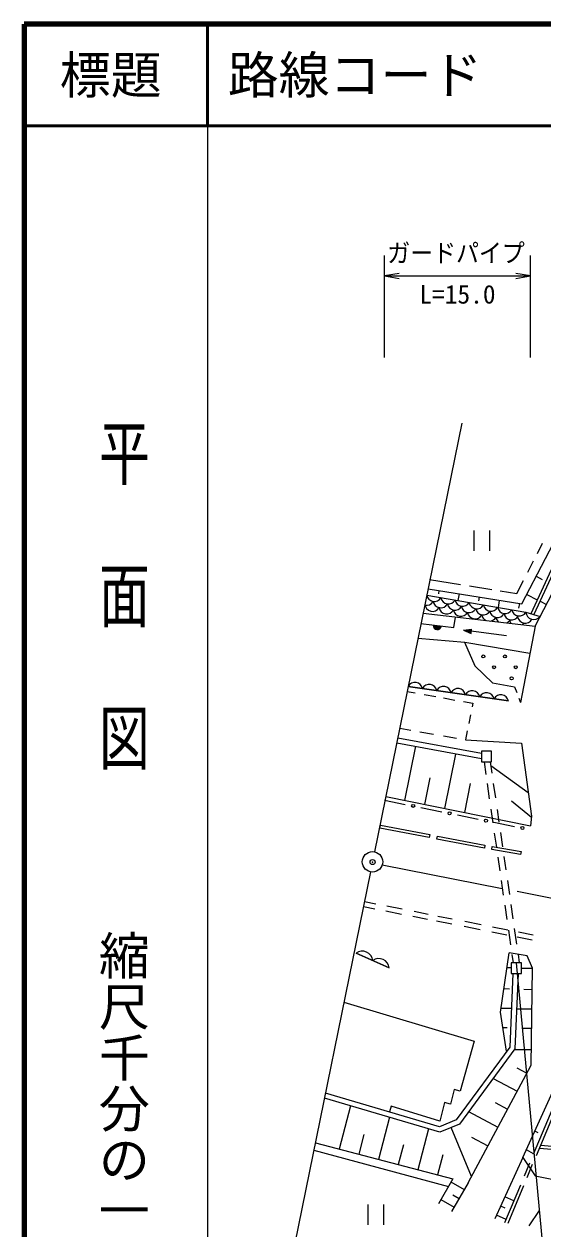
# Model space of a CAD drawing. Units: millimetres, scale not verified. Extents: x 40000 to 680000, y 20000 to 380000.
# Drawn here: x 40000 to 90948, y 261659 to 380000 of the extents above; entities that cross this region are included whole.
import ezdxf
from ezdxf.enums import TextEntityAlignment as Align

# ---------------------------------------------------------------- set-up
doc = ezdxf.new("R2010")
doc.units = ezdxf.units.MM
doc.header["$LTSCALE"] = 1000
doc.header["$PDMODE"] = 32
doc.header["$PDSIZE"] = 500
doc.linetypes.add('CHAIN', pattern=[18.5, 12, -1.5, 3.5, -1.5])
for name, color, linetype, lineweight in [('M-BGD', 7, 'Continuous', 13), ('M-BMK', 2, 'CHAIN', 13), ('M-BMK-SRVR', 3, 'Continuous', 13), ('M-STR-STR3', 7, 'Continuous', 13), ('M-TTL', 7, 'Continuous', 13), ('M-TTL-BAND', 7, 'Continuous', 25), ('M-TTL-LINE', 7, 'Continuous', 50)]:
    doc.layers.add(name, color=color, linetype=linetype, lineweight=lineweight)
doc.layers.add('M-OTRS', color=6, linetype='Continuous')
doc.layers.add('M-TTL-TXT', color=7, linetype='Continuous')
doc.styles.add('@ＭＳ ゴシック', font='')
doc.styles.add('ＭＳ ゴシック', font='')
doc.styles.get('@ＭＳ ゴシック').set_extended_font_data('@MS Gothic')
doc.styles.get('ＭＳ ゴシック').set_extended_font_data('MS Gothic')

# ---------------------------------------------------------------- blocks, each defined once
blk = doc.blocks.new('open_arrow')
at = {"color": 0, "linetype": 'Continuous', "lineweight": -2}
blk.add_lwpolyline([(7.5, 1.25), (0, 0), (7.5, -1.25)], dxfattribs=at)

msp = doc.modelspace()

# ---------------------------------------------------------------- linework, layer by layer
at = {"layer": 'M-BGD'}
for p, q in [((88877, 323044), (93534, 331954)), ((94201, 331721), (89772, 322086)), ((94474, 331596), (90061, 321996)), ((84205, 328263), (84205, 330263)), ((85705, 330263), (85705, 328263)), ((90176, 320850), (95593, 331283)), ((90403, 328008), (90914, 329011)), ((89460, 326162), (90029, 327276)), ((79797, 325449), (82846, 324959)), ((90295, 325758), (90884, 325452)), ((79667, 324531), (88877, 323044)), ((80720, 324043), (80770, 324353)), ((83734, 324816), (85926, 324464)), ((86740, 324333), (88391, 324068)), ((88391, 324068), (89038, 325334)), ((79540, 323909), (89280, 322238)), ((79540, 323909), (89280, 322238)), ((82638, 323378), (82744, 324034)), ((84661, 323354), (84719, 323715)), ((86581, 322701), (86693, 323397)), ((88594, 322621), (88668, 323078)), ((89369, 323985), (90399, 323451)), ((90666, 323312), (91287, 322990)), ((79178, 322130), (90176, 320850)), ((89280, 322238), (90672, 321806)), ((89280, 322238), (90672, 321806)), ((78976, 321133), (82206, 320716)), ((82206, 320716), (82375, 321758)), ((90176, 320850), (88751, 313370)), ((78679, 319675), (83280, 319283)), ((83153, 320458), (83946, 320563)), ((87364, 319908), (83153, 320458)), ((83153, 320458), (83893, 320152)), ((83230, 320426), (83235, 320469)), ((83268, 320410), (83276, 320474)), ((83287, 320402), (83297, 320477)), ((83306, 320394), (83317, 320479)), ((83325, 320387), (83338, 320482)), ((83345, 320379), (83358, 320485)), ((83364, 320371), (83379, 320488)), ((83383, 320363), (83399, 320490)), ((83402, 320355), (83420, 320493)), ((83421, 320347), (83441, 320496)), ((83440, 320339), (83461, 320499)), ((83459, 320331), (83482, 320501)), ((83479, 320323), (83502, 320504)), ((83498, 320315), (83523, 320507)), ((83517, 320307), (83543, 320509)), ((83536, 320300), (83564, 320512)), ((83555, 320292), (83584, 320515)), ((83574, 320284), (83605, 320518)), ((83593, 320276), (83625, 320520)), ((83612, 320268), (83646, 320523)), ((83632, 320260), (83666, 320526)), ((83651, 320252), (83687, 320528)), ((83670, 320244), (83707, 320531)), ((83689, 320236), (83728, 320534)), ((83708, 320228), (83748, 320537)), ((83727, 320221), (83769, 320539)), ((83746, 320213), (83789, 320542)), ((83766, 320205), (83810, 320545)), ((83785, 320197), (83831, 320548)), ((83804, 320189), (83851, 320550)), ((83823, 320181), (83872, 320553)), ((83842, 320173), (83892, 320556)), ((83861, 320165), (83913, 320558)), ((83880, 320157), (83933, 320561)), ((83893, 320152), (83946, 320563)), ((83233, 319291), (84265, 316955)), ((83280, 319283), (89673, 318210)), ((84265, 316955), (86011, 315298)), ((77718, 314946), (87557, 313518)), ((87557, 313518), (77718, 314946)), ((86011, 315298), (88161, 314895)), ((88161, 314895), (88375, 314342)), ((77618, 314457), (78415, 314313)), ((79304, 314152), (80440, 313946)), ((81178, 313812), (82304, 313608)), ((88585, 313800), (88751, 313370)), ((83154, 313454), (84070, 313288)), ((84070, 313288), (84002, 312954)), ((83840, 312160), (83667, 311312)), ((76884, 310847), (77994, 310651)), ((78862, 310498), (80197, 310262)), ((81202, 310085), (82454, 309864)), ((83514, 310566), (83339, 309707)), ((76593, 309417), (84903, 307877)), ((76693, 309907), (84903, 308386)), ((78437, 309076), (77368, 303748)), ((83339, 309707), (88855, 309376)), ((88855, 309376), (89828, 302195)), ((82358, 308289), (81289, 302961)), ((84903, 308581), (84903, 307527)), ((85903, 308581), (84903, 308581)), ((85903, 307527), (85903, 308581)), ((84903, 307527), (85903, 307527)), ((85164, 307527), (85343, 306291)), ((85770, 307527), (85929, 306432)), ((85821, 307180), (89514, 304510)), ((79850, 305954), (79328, 303354)), ((83818, 305397), (83250, 302567)), ((85473, 305395), (85687, 303913)), ((86078, 305401), (86280, 304007)), ((75394, 303773), (77438, 303361)), ((75516, 304119), (89736, 301266)), ((78971, 303052), (81015, 302640)), ((87875, 303712), (89819, 302106)), ((82549, 302331), (84593, 301919)), ((85837, 302878), (86032, 301535)), ((86449, 302842), (86626, 301613)), ((89828, 302195), (89736, 301266)), ((74939, 301035), (74996, 301329)), ((79777, 300092), (74939, 301035)), ((74996, 301329), (79835, 300387)), ((86126, 301610), (88170, 301198)), ((86772, 300610), (86975, 299202)), ((79835, 300387), (79777, 300092)), ((80533, 299945), (80589, 300240)), ((85204, 299066), (80533, 299945)), ((80589, 300240), (85260, 299361)), ((86177, 300531), (86378, 299145)), ((85260, 299361), (85204, 299066)), ((85921, 298918), (85972, 299214)), ((88749, 298437), (85921, 298918)), ((85972, 299214), (88799, 298732)), ((87116, 298230), (87307, 296913)), ((88799, 298732), (88749, 298437)), ((86518, 298177), (86714, 296823)), ((86853, 295864), (87059, 294435)), ((87455, 295891), (87656, 294502)), ((74542, 293558), (73414, 293780)), ((87797, 293525), (87999, 292131)), ((74453, 293066), (73314, 293290)), ((77054, 292555), (75508, 292859)), ((77135, 293049), (75624, 293346)), ((79613, 292053), (78189, 292333)), ((79672, 292551), (78304, 292820)), ((82027, 292088), (80645, 292360)), ((87203, 293445), (87406, 292042)), ((81998, 291584), (80499, 291879)), ((84788, 291036), (83213, 291346)), ((84885, 291527), (83297, 291839)), ((87490, 291015), (86013, 291305)), ((88139, 291164), (88361, 289635)), ((87409, 290521), (85936, 290811)), ((87556, 291002), (87764, 289572)), ((89908, 290030), (88409, 290325)), ((89999, 290522), (88555, 290806)), ((72613, 288756), (75853, 287303)), ((75853, 287303), (72613, 288756)), ((86776, 282943), (87623, 288783)), ((89404, 288474), (87623, 288783)), ((87837, 287803), (87837, 286733)), ((88837, 287803), (87837, 287803)), ((87905, 288596), (88020, 287803)), ((88505, 288640), (88626, 287803)), ((88837, 286733), (88837, 287803)), ((89942, 287282), (89404, 288474)), ((87837, 287299), (87409, 287306)), ((88011, 286733), (87686, 279516)), ((87837, 286733), (88837, 286733)), ((88511, 286733), (88179, 279342)), ((88837, 287283), (89942, 287265)), ((89788, 277746), (89942, 287282)), ((87669, 285222), (87108, 285231)), ((89074, 285199), (89908, 285186)), ((71409, 283923), (84206, 280112)), ((87389, 279113), (86776, 282943)), ((87856, 283298), (86830, 283314)), ((88356, 283290), (89877, 283265)), ((87442, 281414), (87020, 281421)), ((88911, 281391), (89847, 281376)), ((87686, 279516), (82429, 272364)), ((88179, 279342), (82749, 271956)), ((84206, 280112), (82832, 275196)), ((88142, 279293), (89813, 279266)), ((83598, 266172), (89788, 277746)), ((88372, 277473), (89360, 276944)), ((88971, 268669), (92899, 277311)), ((93420, 277130), (90008, 268983)), ((93717, 277064), (90274, 268842)), ((86050, 276447), (88417, 275181)), ((80809, 271692), (69596, 275003)), ((82230, 275365), (81868, 273895)), ((82832, 275196), (82230, 275365)), ((80837, 271162), (69496, 274511)), ((72045, 273758), (70927, 269496)), ((76043, 273722), (75873, 273149)), ((80832, 272232), (76043, 273722)), ((81290, 274087), (80832, 272232)), ((81868, 273895), (81290, 274087)), ((86270, 274061), (87473, 273417)), ((75883, 272625), (74796, 268481)), ((82429, 272364), (80809, 271692)), ((83657, 273191), (86530, 271654)), ((79721, 271492), (78665, 267466)), ((82749, 271956), (80837, 271162)), ((83939, 266809), (81941, 271621)), ((90478, 271084), (90151, 271264)), ((68600, 270106), (82093, 266566)), ((73375, 270945), (72862, 268988)), ((77244, 269930), (76731, 267973)), ((83933, 270673), (85544, 269811)), ((90708, 269877), (92625, 269724)), ((68453, 269382), (81670, 265833)), ((81116, 268927), (80600, 266958)), ((88971, 268669), (86241, 262664)), ((88971, 268669), (90197, 266868)), ((90034, 269045), (89321, 269438)), ((90586, 269586), (92636, 269422)), ((89641, 268105), (89108, 266833)), ((89909, 267969), (89366, 266673)), ((82093, 266566), (80683, 264124)), ((81922, 266269), (83221, 265519)), ((90197, 266868), (153053, 254111)), ((83598, 266172), (81984, 263376)), ((88744, 265963), (87192, 262258)), ((89042, 265898), (87493, 262200)), ((73793, 262045), (73793, 264045)), ((75293, 264045), (75293, 262045)), ((80922, 264537), (82221, 263787)), ((82114, 265003), (82721, 264653)), ((87248, 263707), (86807, 263908)), ((88097, 264420), (87221, 264818)), ((87325, 262574), (86393, 262998)), ((89605, 261962), (90621, 263460))]:
    msp.add_line(p, q, dxfattribs=at)
for centre, radius in [((85098, 317885), 145), ((87219, 317885), 145), ((86158, 316825), 145), ((88280, 316825), 145), ((87877, 315741), 145), ((78205, 303206), 150), ((81782, 302485), 150), ((85359, 301765), 150), ((88936, 301044), 150)]:
    msp.add_circle(centre, radius, dxfattribs=at)
for centre, radius, start, end in [((79521, 323657), 748, 256.09022, 330.88804), ((80278, 324035), 748, 189.64121, 330.88804), ((80913, 323419), 748, 189.64121, 330.88804), ((81669, 323796), 748, 189.64121, 330.88804), ((83061, 323557), 748, 189.64121, 330.88804), ((84452, 323318), 748, 189.64121, 330.88804), ((80111, 323049), 748, 181.06394, 330.88804), ((81502, 322811), 748, 189.64121, 330.88804), ((82304, 323180), 748, 189.64121, 330.88804), ((82893, 322572), 748, 189.64121, 330.88804), ((83695, 322941), 748, 189.64121, 330.88804), ((84285, 322333), 748, 189.64121, 330.88804), ((85087, 322703), 748, 189.64121, 330.88804), ((85676, 322094), 748, 189.64121, 246.43718), ((85844, 323080), 748, 189.64121, 330.88804), ((86478, 322464), 748, 189.64121, 330.88804), ((87235, 322841), 748, 189.64121, 330.88804), ((87870, 322225), 748, 189.64121, 330.88804), ((88626, 322602), 748, 189.64121, 330.88804), ((90059, 322291), 781, 183.84877, 321.66832), ((85676, 322094), 748, 280.28646, 330.88804), ((87068, 321856), 748, 189.64121, 232.09388), ((87068, 321856), 748, 294.62976, 330.88804), ((88427, 321564), 748, 189.64121, 215.99723), ((89207, 321904), 748, 189.64121, 330.55087), ((88427, 321564), 748, 310.7264, 328.18666), ((78384, 314593), 754, 11.44287, 152.03456), ((79790, 314389), 754, 11.44287, 152.03456), ((81195, 314185), 754, 11.44287, 152.03456), ((82601, 313980), 754, 11.44287, 152.03456), ((84006, 313776), 754, 11.44287, 152.03456), ((85412, 313572), 754, 11.44287, 152.03456), ((86818, 313368), 754, 11.44287, 152.03456), ((73203, 287902), 1038, 7.06859, 124.64032), ((74823, 287176), 1038, 7.06859, 124.64032)]:
    msp.add_arc(centre, radius, start, end, dxfattribs=at)
at = {"layer": 'M-BMK'}
msp.add_line((75171, 297425), (171334, 278518), dxfattribs=at)
at = {"layer": 'M-BMK-SRVR'}
for p, q in [((82978, 340816), (74413, 298695)), ((74015, 296735), (66598, 260259))]:
    msp.add_line(p, q, dxfattribs=at)
msp.add_circle((74214, 297715), 1000, dxfattribs=at)
at = {"layer": 'M-OTRS'}
msp.add_point((74221, 297690), dxfattribs=at)
at = {"layer": 'M-STR-STR3'}
for p, q in [((75394, 347257), (75394, 357257)), ((89736, 347257), (89736, 357257)), ((75394, 355257), (89736, 355257)), ((88323, 287803), (92429, 243715))]:
    msp.add_line(p, q, dxfattribs=at)
at = {"layer": 'M-TTL', "color": 2, "lineweight": 140}
for p, q in [((40000, 380000), (40000, 20000)), ((680000, 380000), (40000, 380000))]:
    msp.add_line(p, q, dxfattribs=at)
at = {"layer": 'M-TTL'}
for radius in [400, 400, 350, 300, 250, 200, 150, 100, 50]:
    msp.add_arc((80591, 320924), radius, 172.64762, 352.64762, dxfattribs=at)
at = {"layer": 'M-TTL-BAND'}
msp.add_line((58000, 370000), (58000, 20000), dxfattribs=at)
at = {"layer": 'M-TTL-LINE'}
for p, q in [((58000, 380000), (58000, 370000)), ((40000, 370000), (680000, 370000))]:
    msp.add_line(p, q, dxfattribs=at)

# ---------------------------------------------------------------- block references
at = {"layer": 'M-STR-STR3', "xscale": 193, "yscale": 193}
msp.add_blockref('open_arrow', (75394, 355257), dxfattribs=at)
at = {"layer": 'M-STR-STR3', "xscale": 193, "yscale": 193, "rotation": 180}
msp.add_blockref('open_arrow', (89736, 355257), dxfattribs=at)

# ---------------------------------------------------------------- texts
at = {"layer": 'M-STR-STR3', "style": 'ＭＳ ゴシック', "width": 0.9}
msp.add_text('ガードパイプ', height=1833, dxfattribs=at).set_placement((75665, 356053), align=Align.BOTTOM_LEFT)
at = {"layer": 'M-STR-STR3', "style": 'ＭＳ ゴシック'}
msp.add_text('L=15.0', height=1833, dxfattribs=at).set_placement((78815, 351995), align=Align.BOTTOM_LEFT)
at = {"layer": 'M-TTL-BAND', "style": '@ＭＳ ゴシック', "width": 1.4}
msp.add_text('平  面  図', height=3666, rotation=270, dxfattribs=at).set_placement((49777, 306475), align=Align.MIDDLE_RIGHT)
at = {"layer": 'M-TTL-BAND', "style": '@ＭＳ ゴシック'}
msp.add_text('縮尺千分の一', height=3666, rotation=270, dxfattribs=at).set_placement((49777, 261030), align=Align.MIDDLE_RIGHT)
at = {"layer": 'M-TTL-TXT', "style": 'ＭＳ ゴシック'}
msp.add_text('標題', height=3666, dxfattribs=at).set_placement((48500, 375000), align=Align.MIDDLE_CENTER)
msp.add_text('路線コード', height=3666, dxfattribs=at).set_placement((60000, 375000), align=Align.MIDDLE_LEFT)

doc.saveas('drawing.dxf')
